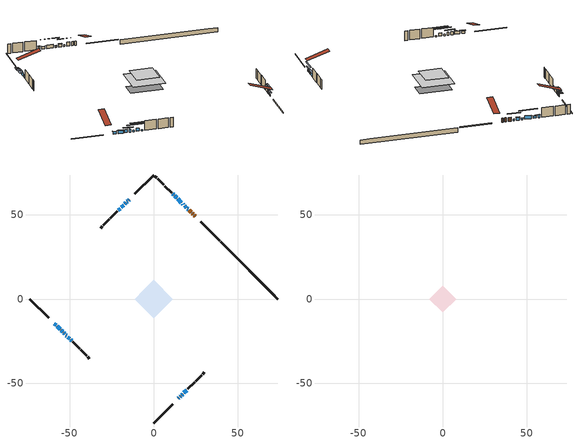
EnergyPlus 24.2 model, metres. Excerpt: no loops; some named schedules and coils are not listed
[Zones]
conditioned space
 floor adiabatic (AdiabaticFloorConstruction): -11.29,0 0,11.29 11.29,0 0,-11.29 z3.13
 floor foundation (Slab1 construction): -8.49,2.88 -2.88,8.49 8.49,-2.88 2.88,-8.49 z-1.6
 wall outside (RimJoist1 construction): 0,-73.68 11.2,-62.48 / -73.68,0 -62.48,-11.2 / 0,73.68 -11.2,62.48 / 39.08,34.6 27.88,45.81 z0.69:0.99
 wall outside (AdiabaticWallConstruction 1): 24.51,49.17 24.01,49.68 / 23.35,50.33 22.84,50.84 / 22.19,51.49 21.07,52.61 z0.69:2.72
 wall outside (AdiabaticWallConstruction): 14.56,-59.12 14.94,-58.74 / 20.42,53.27 20.04,53.65 z0.69:1.61; -59.12,-14.57 -58.04,-15.64 / -14.56,59.12 -14.89,58.79 / -15.55,58.14 -15.92,57.76 / 15.6,-58.08 15.98,-57.7 / 13.53,60.15 12.45,61.23 / -19.94,53.74 -21.02,52.66 z0.69:1.91; -57.38,-16.3 -55.66,-18.03 / 19.38,54.3 18.3,55.38 / -55,-18.68 -54.14,-19.54 / -51.09,-22.59 -50.01,-23.67 / 17.83,-55.85 19.55,-54.13 z0.69:2.21; 17.65,56.04 17.11,56.58 / -52.29,-21.4 -51.75,-21.94 z0.69:1.45; 16.45,57.23 14.19,59.5 z0.69:2.52; -16.58,57.1 -17.23,56.46 / -17.88,55.8 -19.29,54.4 z0.69:2.37; 16.63,-57.05 17.17,-56.51 / -53.48,-20.2 -52.94,-20.74 / 11.8,61.89 11.26,62.43 z0.69:2.22; -49.36,-24.33 -48.82,-24.87 z0.69:1.15
 wall outside (Wall1 construction): 20.21,-53.47 24.25,-49.43 / -48.16,-25.52 -44.12,-29.56 / -21.68,52.01 -25.72,47.96 / 10.6,63.08 6.56,67.13 z0.69:5.57
 wall outside (Wall2 construction): 24.91,-48.77 28.43,-45.25 / -43.46,-30.22 -39.94,-33.75 / -26.37,47.31 -29.9,43.78 / 5.9,67.78 2.38,71.31 z0.69:5.57
 wall outside (Wall3 construction): 29.09,-44.59 30.15,-43.53 / -39.28,-34.4 -38.22,-35.46 / -30.56,43.13 -31.62,42.06 / 1.72,71.96 0.66,73.03 z0.69:5.57
 wall foundation (FoundationWall1 construction): 39.74,33.95,-1.6 39.74,33.95,0.69 70.29,3.39,0.69 70.29,3.39,0.62 73.68,0,0.62 73.68,0,-1.6
 window (WindowConstruction 16): 14.57,-59.12 14.94,-58.74 z0.69:1.6
 window (WindowConstruction 5): -59.12,-14.57 -58.04,-15.64 z0.69:1.91
 window (WindowConstruction 6): -57.38,-16.3 -55.66,-18.02 z0.69:2.21
 window (WindowConstruction 17): 20.41,53.27 20.04,53.65 z0.69:1.6
 window (WindowConstruction 18): -14.57,59.12 -14.89,58.79 z0.69:1.91
 window (WindowConstruction 19): -15.55,58.14 -15.92,57.76 z0.69:1.91
 window (WindowConstruction 20): 15.6,-58.08 15.98,-57.71 z0.69:1.91
 window (WindowConstruction 7): 19.38,54.3 18.3,55.38 z0.69:2.21
 window (WindowConstruction): 17.65,56.04 17.11,56.58 z0.69:1.45
 window (WindowConstruction 8): 16.45,57.23 14.19,59.5 z0.69:2.52
 window (WindowConstruction 9): -16.58,57.1 -17.23,56.46 z0.69:2.37
 window (WindowConstruction 10): -17.88,55.8 -19.28,54.4 z0.69:2.37
 window (WindowConstruction 11): 16.63,-57.05 17.17,-56.51 z0.69:2.21
 window (WindowConstruction 12): -55,-18.68 -54.14,-19.54 z0.69:2.21
 window (WindowConstruction 13): -53.48,-20.2 -52.94,-20.74 z0.69:2.21
 window (WindowConstruction 14): -52.29,-21.4 -51.75,-21.94 z0.69:1.45
 window (WindowConstruction 1): 13.53,60.15 12.45,61.23 z0.69:1.91
 window (WindowConstruction 15): -51.09,-22.59 -50.01,-23.67 z0.69:2.21
 window (WindowConstruction 21): -49.36,-24.33 -48.82,-24.87 z0.69:1.15
 window (WindowConstruction 2): 11.79,61.89 11.26,62.43 z0.69:2.21
 window (WindowConstruction 3): -19.94,53.74 -21.02,52.66 z0.69:1.91
 window (WindowConstruction 4): 17.83,-55.85 19.55,-54.13 z0.69:2.21
 door (Door): 24.51,49.17 24.01,49.67 z0.69:2.72
 door (Door 1): 23.35,50.33 22.85,50.84 z0.69:2.72
 door (Door 2): 22.19,51.49 21.07,52.61 z0.69:2.72
 ceiling adiabatic (AdiabaticFloorConstruction): 0,-11.29 11.29,0 0,11.29 -11.29,0 z3.13
attic - vented
 floor to conditioned space (Floor1 construction Reversed): -7.98,0 0,7.98 7.98,0 0,-7.98 z5.57
 roof outside (Roof1 construction): 13.91,-59.77,5.57 6.13,-52,9.23 4.08,-54.05,9.23 11.86,-61.82,5.57; -59.77,-13.91,5.57 -52,-6.13,9.23 -54.05,-4.08,9.23 -61.82,-11.86,5.57; -13.91,59.77,5.57 -6.13,52,9.23 -4.08,54.05,9.23 -11.86,61.82,5.57; 25.17,48.51,5.57 17.4,40.74,9.23 19.44,38.69,9.23 27.22,46.46,5.57
shading: 15.81,-57.88 13.7,-59.98 14.03,-60.3 16.13,-58.2 z2.82; -57.83,-15.85 -59.33,-14.35 -59.43,-14.46 -57.93,-15.96 z2.21; -55.55,-18.13 -57.49,-16.19 -57.81,-16.52 -55.88,-18.46 z2.36; 17.88,55.8 22.57,51.11 22.9,51.44 18.2,56.13 z4.66; -15.1,58.58 -14.35,59.33 -15.65,60.62 -16.39,59.88 z2.21; -16.13,57.55 -15.33,58.35 -16.63,59.64 -17.43,58.84 z2.21; 18.13,-55.55 13.44,-60.24 13.77,-60.57 18.46,-55.87 z4.96; 18.2,55.49 19.49,54.2 19.81,54.52 18.52,55.81 z2.36; 17,56.68 17.75,55.93 18.08,56.26 17.33,57.01 z1.6; 12.03,61.65 18.61,55.08 18.93,55.4 12.35,61.98 z5.57; -17.44,56.24 -16.37,57.31 -17.66,58.61 -18.73,57.54 z2.67; -19.5,54.19 -17.67,56.01 -18.97,57.3 -20.79,55.48 z2.67; 17.82,-55.87 15.99,-57.69 16.32,-58.02 18.14,-56.19 z3.13; -53.38,-20.3 -55.76,-17.93 -56.08,-18.25 -53.71,-20.63 z3.28; -52.19,-21.5 -54.24,-19.44 -54.56,-19.77 -52.51,-21.82 z3.28; -49.59,-24.09 -54.44,-19.24 -54.77,-19.56 -49.92,-24.42 z4.5; 12.24,61.44 13.74,59.94 13.85,60.05 12.35,61.55 z2.21; -47.86,-25.83 -53.25,-20.43 -53.57,-20.76 -48.18,-26.15 z5.27; -46.45,-27.23 -51.72,-21.96 -52.05,-22.28 -46.77,-27.56 z4.5; 11.15,62.53 11.9,61.78 12.23,62.11 11.48,62.86 z2.36; -21.23,52.45 -19.73,53.95 -19.84,54.06 -21.34,52.56 z2.21; 20.2,-53.48 17.19,-56.5 17.51,-56.82 20.52,-53.81 z3.13
[Building]
Building 1: Terrain=Suburbs
[Site:Location]
Mont Joli AP_QC: Latitude {deg}=48.61; Longitude {deg}=-68.21; Time Zone {hr}=-5; Elevation {m}=52; Keep Site Location Information=Yes
[Site:GroundTemperature:Shallow]
-0.843868, -3.04892, -3.2255, -2.1791, 2.02165, 6.20283, 9.82768, 12.1239, 12.319, 10.4514, 6.91898, 2.86606
[Site:WaterMainsTemperature]
Calculation Method=Schedule; Temperature Schedule=mains temperature schedule
[Material] Roughness=Rough; Thermal Absorptance=0.9
Name | Thickness {m} | Conductivity {W/m-K} | Density {kg/m3} | Specific Heat {J/kg-K} | Solar Absorptance | Visible Absorptance
asphalt or fiberglass shingles | 0.00635 | 0.162714 | 1121.4 | 1465.45 | 0.4 | 0.4
ceiling loosefill ins | 0.169333 | 0.0480833 | 16.02 | 1046.75 | 0.7 | 0.7
ceiling stud and cavity | 0.1397 | 0.0918254 | 65.682 | 1177.47 | 0.7 | 0.7
concrete 4.0 in. | 0.1016 | 1.803125 | 2242.8 | 837.4 | 0.7 | 0.7
concrete 8.0 in. | 0.2032 | 1.803125 | 2242.8 | 837.4 | 0.7 | 0.7
door material | 0.04445 | 0.20624 | 512.64 | 1214.23 | 0.7 | 0.7
door material 1 | 0.04445 | 0.0451087 | 512.64 | 1214.23 | 0.7 | 0.7
exterior vertical ins | 0.00743448 | 0.029427 | 32.04 | 1214.23 | 0.7 | 0.7
floor covering | 0.0127 | 0.0433444 | 54.468 | 1339.84 | 0.6 | 0.6
floor rigid ins; wall rigid ins | 0.512978 | 0.029427 | 32.04 | 1214.23 | 0.7 | 0.7
floor stud and cavity | 0.1397 | 1.75129 | 37.0049 | 1207.88 | 0.7 | 0.7
furniture material conditioned space 1 | 0.1524 | 0.115458 | 640.8 | 1214.23 | 0.6 | 0.6
gypsum board | 0.0127 | 0.160291 | 801 | 837.4 | 0.6 | 0.6
gypsum board 1 | 0.0127 | 0.160291 | 801 | 837.4 | 0.7 | 0.7
osb sheathing 0.5 in. | 0.0127 | 0.115458 | 512.64 | 1214.23 | 0.7 | 0.7
osb sheathing 0.75 in. | 0.01905 | 0.115458 | 512.64 | 1214.23 | 0.7 | 0.7
osb sheathing 2.0 in. | 0.0508 | 0.115458 | 512.64 | 1214.23 | 0.7 | 0.7
rim joist stud and cavity | 0.0508 | 0.0278588 | 125.044 | 1163.47 | 0.6 | 0.6
wall stud and cavity | 0.1397 | 0.0983129 | 139.0536 | 1170.24 | 0.7 | 0.7
wall stud and cavity 1 | 0.1397 | 0.0984349 | 139.0536 | 1170.24 | 0.7 | 0.7
wall stud and cavity 2 | 0.1397 | 0.0781381 | 139.0536 | 1170.24 | 0.7 | 0.7
wall stud and cavity 3 | 0.0889 | 0.380278 | 52.3479 | 1209.89 | 0.7 | 0.7
wall stud and cavity 4 | 0.0889 | 0.391764 | 83.0341 | 1211.67 | 0.7 | 0.7
wood siding | 0.0254 | 0.102417 | 544.68 | 1172.36 | 0.4 | 0.4
wood siding 1; wood siding 2; wood siding 3 | 0.0254 | 0.102417 | 544.68 | 1172.36 | 0.7 | 0.7
[WindowMaterial:SimpleGlazingSystem]
Name | U-Factor {W/m2-K} | Solar Heat Gain Coefficient
WindowMaterial | 3.05136 | 0.46
WindowMaterial 1 | 3.00537 | 0.52
WindowMaterial 10 | 2.98152 | 0.61
WindowMaterial 11 | 3.06101 | 0.4
WindowMaterial 2 | 2.989467 | 0.54
WindowMaterial 3 | 2.96562 | 0.59
WindowMaterial 4 | 2.958238 | 0.59
WindowMaterial 5 | 2.972433 | 0.57
WindowMaterial 6 | 2.93325 | 0.63
WindowMaterial 7 | 2.95653 | 0.6
WindowMaterial 8 | 3.04398 | 0.44
WindowMaterial 9 | 3.12687 | 0.47
[Construction]
AdiabaticFloorConstruction: floor stud and cavity, floor rigid ins, osb sheathing 0.75 in., floor covering
AdiabaticWallConstruction: wood siding 2, wall rigid ins, wall stud and cavity 3, gypsum board
AdiabaticWallConstruction 1: wood siding 3, wall rigid ins, wall stud and cavity 3, gypsum board
Door; Door 1: door material
Door 2: door material 1
Floor1 construction Reversed: gypsum board, ceiling stud and cavity, ceiling loosefill ins
FoundationWall1 construction: concrete 8.0 in., gypsum board 1
furniture construction conditioned space 1: furniture material conditioned space 1
PartitionWallConstruction: gypsum board, wall stud and cavity 4, gypsum board
RimJoist1 construction: wood siding 1, osb sheathing 2.0 in., rim joist stud and cavity
Roof1 construction: asphalt or fiberglass shingles
Slab1 construction: concrete 4.0 in.
Wall1 construction: wood siding, osb sheathing 0.5 in., wall stud and cavity, gypsum board
Wall2 construction: wood siding, osb sheathing 0.5 in., wall stud and cavity 1, gypsum board
Wall3 construction: wood siding, osb sheathing 0.5 in., wall stud and cavity 2, gypsum board
WindowConstruction; WindowConstruction 14: WindowMaterial
WindowConstruction 1; WindowConstruction 3; WindowConstruction 5: WindowMaterial 1
WindowConstruction 10: WindowMaterial 6
WindowConstruction 11; WindowConstruction 13; WindowConstruction 2; WindowConstruction 7: WindowMaterial 2
WindowConstruction 12; WindowConstruction 4; WindowConstruction 6: WindowMaterial 3
WindowConstruction 15: WindowMaterial 7
WindowConstruction 16; WindowConstruction 17: WindowMaterial 8
WindowConstruction 18: WindowMaterial 9
WindowConstruction 19; WindowConstruction 20: WindowMaterial 10
WindowConstruction 21: WindowMaterial 11
WindowConstruction 8: WindowMaterial 4
WindowConstruction 9: WindowMaterial 5
[Zone] Multiplier=1; Part of Total Floor Area=Yes
Name | Volume {m3}
attic - vented | 75.842
conditioned space | 1013.6
[Space]
Name | Zone | Volume {m3}
attic - vented 1 | attic - vented | 75.842
conditioned space 1 | conditioned space | 1013.6
[ZoneInfiltration:EffectiveLeakageArea]
infil attic - vented 1: Zone or Space=attic - vented 1; Schedule=Always On Discrete; Effective Air Leakage Area {cm2}=4433.39; Stack Coefficient=0.000254888; Wind Coefficient=1.07869e-05
[ZoneMixing]
whole house fan mix: Zone or Space=attic - vented; Schedule=Always On Continuous; Design Flow Rate Calculation Method=Flow/Zone; Design Flow Rate {m3/s}=0; Source Zone or Space=conditioned space
[SurfaceProperty:ExposedFoundationPerimeter]
Slab1: Exposed Perimeter Calculation Method=TotalExposedPerimeter; Total Exposed Perimeter {m}=48.007
[InternalMass] Zone or ZoneList=conditioned space; Space or SpaceList=conditioned space 1
Name | Construction | Surface Area {m2}
furniture mass conditioned space 1 | furniture construction conditioned space 1 | 152.96
partition wall mass | PartitionWallConstruction | 382.4
[Lights]
interior lighting: Zone or ZoneList or Space or SpaceList=conditioned space 1; Schedule=interior lighting schedule; Design Level Calculation Method=LightingLevel; Lighting Level {W}=343.2; Return Air Fraction=0; Fraction Radiant=0.6; Fraction Visible=0.2; Fraction Replaceable=1
[People]
occupants: Zone or ZoneList or Space or SpaceList=conditioned space 1; Number of People Schedule=occupants schedule; Number of People Calculation Method=People; Number of People=3; Fraction Radiant=0.314171; Sensible Heat Fraction=0.56303; Activity Level Schedule=occupants activity schedule; Carbon Dioxide Generation Rate {m3/s-W}=0; Enable ASHRAE 55 Comfort Warnings=No; Mean Radiant Temperature Calculation Type=EnclosureAveraged
[ElectricEquipment] Zone or ZoneList or Space or SpaceList=conditioned space 1; Design Level Calculation Method=EquipmentLevel
Name | Schedule | Design Level {W} | Fraction Latent | Fraction Radiant | Fraction Lost
clothes dryer | clothes dryer schedule | 140.772 | 0.015 | 0.081 | 0.85
clothes washer | clothes washer schedule | 32.1985 | 0.03 | 0.162 | 0.7
cooking range | cooking range schedule | 215.147 | 0.08 | 0.432 | 0.2
dishwasher | dishwasher schedule | 66.8632 | 0.3 | 0.18 | 0.4
fridge | fridge schedule | 72.9452 | 0 | 0.6 | 0
mech vent bath fan 0 | mech vent bath fan 0 schedule | 50.2 | 0 | 0 | 1
mech vent house fan | mech vent house fan schedule | 0 | 0 | 0 | 1
mech vent house fan cfis | mech vent house fan cfis schedule | 0 | 0 | 0 | 0
mech vent range fan 0 | mech vent range fan 0 schedule | 57 | 0 | 0 | 1
misc plug loads | misc plug loads schedule | 494.7 | 0.045 | 0.513 | 0.1
whole house fan | Always On Discrete | 0 | 0 | 0 | 1
[OtherEquipment] Zone or ZoneList or Space or SpaceList=conditioned space 1; Design Level Calculation Method=EquipmentLevel
Name | Fuel Type | Schedule | Design Level {W} | Fraction Latent | Fraction Radiant | Fraction Lost
clothes dryer 1 | Electricity | clothes dryer schedule | 0 | 0.015 | 0.081 | 0.85
cooking range 1 | Electricity | cooking range schedule | 0 | 0.08 | 0.432 | 0.2
general water use latent | None | general water use schedule | 62.594 | 1 | 0 | 0
general water use sensible | None | general water use schedule | -61.6891 | 0 | 0.6 | 0
mech vent house fan latent load | None | Always On Discrete | 0 | 1 | 0 | 0
mech vent house fan sensible load | None | Always On Discrete | 0 | 0 | 0 | 0
water heater energy adjustment1 | Electricity | Always On Discrete | 0.01 | 0 | 0 | 1
[ZoneInfiltration:DesignFlowRate] Zone or ZoneList or Space or SpaceList=conditioned space 1; Schedule=Always On Discrete; Design Flow Rate Calculation Method=Flow/Zone; Design Flow Rate {m3/s}=0
infil flow; natural vent flow; whole house fan flow
[ZoneControl:Thermostat]
conditioned space Thermostat: Zone or ZoneList=conditioned space; Control Type Schedule=conditioned space Thermostat Schedule; Control 1=conditioned space temperature setpoint; Temperature Difference Between Cutout And Setpoint {deltaC}=0
[ThermostatSetpoint:DualSetpoint]
conditioned space temperature setpoint: Heating Setpoint Temperature Schedule=heating setpoint; Cooling Setpoint Temperature Schedule=cooling setpoint
[AirLoopHVAC:UnitarySystem]
unit heater unitary system: Control Type=Load; Controlling Zone or Thermostat Location=conditioned space; Dehumidification Control Type=None; Availability Schedule=Always On Discrete; Supply Fan=unit heater supply fan; Fan Placement=BlowThrough; Supply Air Fan Operating Mode Schedule=unit heater auto fan schedule; Heating Coil=unit heater htg coil; DX Heating Coil Sizing Ratio=1; Use DOAS DX Cooling Coil=No; Minimum Supply Air Temperature {C}=2; Latent Load Control=SensibleOnlyLoadControl; Cooling Supply Air Flow Rate Method=None; Heating Supply Air Flow Rate Method=SupplyAirFlowRate; Heating Supply Air Flow Rate {m3/s}=1.18789; No Load Supply Air Flow Rate Method=SupplyAirFlowRate; No Load Supply Air Flow Rate {m3/s}=0; No Load Supply Air Flow Rate Control Set To Low Speed=Yes; Maximum Supply Air Temperature {C}=48.8889; Maximum Outdoor Dry-Bulb Temperature for Supplemental Heater Operation {C}=21; Ancillary On-Cycle Electric Power {W}=0; Ancillary Off-Cycle Electric Power {W}=0
[Zone equipment]
conditioned space: unit heater unitary system
[Foundation:Kiva]
Foundation Kiva 1: Initial Indoor Air Temperature {C}=18; Wall Height Above Grade {m}=0.690006; Wall Depth Below Slab {m}=0.2032; Custom Block Material Name 1=exterior vertical ins; Custom Block Depth 1 {m}=2.28999; Custom Block X Position 1 {m}=0.2159; Custom Block Z Position 1 {m}=0
[Foundation:Kiva:Settings]
Soil Conductivity {W/m-K}=0.849921; Soil Density {kg/m3}=1842.3; Soil Specific Heat {J/kg-K}=418.7; Ground Solar Absorptivity=0.9; Ground Thermal Absorptivity=0.9; Ground Surface Roughness {m}=0.03; Far-Field Width {m}=40; Deep-Ground Boundary Condition=ZeroFlux; Deep-Ground Depth {m}=40; Minimum Cell Dimension {m}=0.2; Maximum Cell Growth Coefficient=3; Simulation Timestep=Timestep
[Exterior:Lights]
exterior lighting: Schedule=exterior lighting schedule; Design Level {W}=75.6
[EnergyManagementSystem:Sensor] Output:Variable or Output:Meter Index Key=conditioned space
Name | Output:Variable or Output:Meter
conditioned_space_clg_unmet_s | Zone Cooling Setpoint Not Met Time
conditioned_space_htg_unmet_s | Zone Heating Setpoint Not Met Time
fridge_tin_s; tin_s; tin_s_1 | Zone Mean Air Temperature
tout_s | Zone Outdoor Air Drybulb Temperature
win_s | Zone Air Humidity Ratio
[Schedule:Constant]
Name | Hourly Value
Always On Continuous; mech vent house fan schedule; mech vent house fan cfis schedule; Always On Discrete | 1
occupants activity schedule | 117.228
fridge schedule; unit heater auto fan schedule | 0
[Schedule:Week:Daily]
interior lighting schedule Week Rule - Jan1-Jan27: interior lighting schedule day, interior lighting schedule day, interior lighting schedule day, interior lighting schedule day, interior lighting schedule day, interior lighting schedule day, interior lighting schedule day, interior lighting schedule default day, interior lighting schedule default day, interior lighting schedule default day, interior lighting schedule default day, interior lighting schedule default day
interior lighting schedule Week Rule - Jan28-Feb3: interior lighting schedule day, interior lighting schedule day, interior lighting schedule day, interior lighting schedule day, interior lighting schedule day 1, interior lighting schedule day 1, interior lighting schedule day 1, interior lighting schedule default day, interior lighting schedule default day, interior lighting schedule default day, interior lighting schedule default day, interior lighting schedule default day
interior lighting schedule Week Rule - Feb4-Feb24: interior lighting schedule day 1, interior lighting schedule day 1, interior lighting schedule day 1, interior lighting schedule day 1, interior lighting schedule day 1, interior lighting schedule day 1, interior lighting schedule day 1, interior lighting schedule default day, interior lighting schedule default day, interior lighting schedule default day, interior lighting schedule default day, interior lighting schedule default day
interior lighting schedule Week Rule - Feb25-Mar3: interior lighting schedule day 1, interior lighting schedule day 1, interior lighting schedule day 1, interior lighting schedule day 1, interior lighting schedule day 2, interior lighting schedule day 2, interior lighting schedule day 2, interior lighting schedule default day, interior lighting schedule default day, interior lighting schedule default day, interior lighting schedule default day, interior lighting schedule default day
interior lighting schedule Week Rule - Mar4-Mar31: interior lighting schedule day 2, interior lighting schedule day 2, interior lighting schedule day 2, interior lighting schedule day 2, interior lighting schedule day 2, interior lighting schedule day 2, interior lighting schedule day 2, interior lighting schedule default day, interior lighting schedule default day, interior lighting schedule default day, interior lighting schedule default day, interior lighting schedule default day
interior lighting schedule Week Rule - Apr1-Apr28: interior lighting schedule day 3, interior lighting schedule day 3, interior lighting schedule day 3, interior lighting schedule day 3, interior lighting schedule day 3, interior lighting schedule day 3, interior lighting schedule day 3, interior lighting schedule default day, interior lighting schedule default day, interior lighting schedule default day, interior lighting schedule default day, interior lighting schedule default day
interior lighting schedule Week Rule - Apr29-May5: interior lighting schedule day 3, interior lighting schedule day 3, interior lighting schedule day 4, interior lighting schedule day 4, interior lighting schedule day 4, interior lighting schedule day 4, interior lighting schedule day 4, interior lighting schedule default day, interior lighting schedule default day, interior lighting schedule default day, interior lighting schedule default day, interior lighting schedule default day
interior lighting schedule Week Rule - May6-May26: interior lighting schedule day 4, interior lighting schedule day 4, interior lighting schedule day 4, interior lighting schedule day 4, interior lighting schedule day 4, interior lighting schedule day 4, interior lighting schedule day 4, interior lighting schedule default day, interior lighting schedule default day, interior lighting schedule default day, interior lighting schedule default day, interior lighting schedule default day
interior lighting schedule Week Rule - May27-Jun2: interior lighting schedule day 4, interior lighting schedule day 4, interior lighting schedule day 4, interior lighting schedule day 4, interior lighting schedule day 4, interior lighting schedule day 5, interior lighting schedule day 5, interior lighting schedule default day, interior lighting schedule default day, interior lighting schedule default day, interior lighting schedule default day, interior lighting schedule default day
interior lighting schedule Week Rule - Jun3-Jun30: interior lighting schedule day 5, interior lighting schedule day 5, interior lighting schedule day 5, interior lighting schedule day 5, interior lighting schedule day 5, interior lighting schedule day 5, interior lighting schedule day 5, interior lighting schedule default day, interior lighting schedule default day, interior lighting schedule default day, interior lighting schedule default day, interior lighting schedule default day
interior lighting schedule Week Rule - Jul1-Jul28: interior lighting schedule day 6, interior lighting schedule day 6, interior lighting schedule day 6, interior lighting schedule day 6, interior lighting schedule day 6, interior lighting schedule day 6, interior lighting schedule day 6, interior lighting schedule default day, interior lighting schedule default day, interior lighting schedule default day, interior lighting schedule default day, interior lighting schedule default day
interior lighting schedule Week Rule - Jul29-Aug4: interior lighting schedule day 6, interior lighting schedule day 6, interior lighting schedule day 6, interior lighting schedule day 7, interior lighting schedule day 7, interior lighting schedule day 7, interior lighting schedule day 7, interior lighting schedule default day, interior lighting schedule default day, interior lighting schedule default day, interior lighting schedule default day, interior lighting schedule default day
interior lighting schedule Week Rule - Aug5-Aug25: interior lighting schedule day 7, interior lighting schedule day 7, interior lighting schedule day 7, interior lighting schedule day 7, interior lighting schedule day 7, interior lighting schedule day 7, interior lighting schedule day 7, interior lighting schedule default day, interior lighting schedule default day, interior lighting schedule default day, interior lighting schedule default day, interior lighting schedule default day
interior lighting schedule Week Rule - Aug26-Sep1: interior lighting schedule day 7, interior lighting schedule day 7, interior lighting schedule day 7, interior lighting schedule day 7, interior lighting schedule day 7, interior lighting schedule day 7, interior lighting schedule day 8, interior lighting schedule default day, interior lighting schedule default day, interior lighting schedule default day, interior lighting schedule default day, interior lighting schedule default day
interior lighting schedule Week Rule - Sep2-Sep29: interior lighting schedule day 8, interior lighting schedule day 8, interior lighting schedule day 8, interior lighting schedule day 8, interior lighting schedule day 8, interior lighting schedule day 8, interior lighting schedule day 8, interior lighting schedule default day, interior lighting schedule default day, interior lighting schedule default day, interior lighting schedule default day, interior lighting schedule default day
interior lighting schedule Week Rule - Sep30-Oct6: interior lighting schedule day 8, interior lighting schedule day 9, interior lighting schedule day 9, interior lighting schedule day 9, interior lighting schedule day 9, interior lighting schedule day 9, interior lighting schedule day 9, interior lighting schedule default day, interior lighting schedule default day, interior lighting schedule default day, interior lighting schedule default day, interior lighting schedule default day
interior lighting schedule Week Rule - Oct7-Oct27: interior lighting schedule day 9, interior lighting schedule day 9, interior lighting schedule day 9, interior lighting schedule day 9, interior lighting schedule day 9, interior lighting schedule day 9, interior lighting schedule day 9, interior lighting schedule default day, interior lighting schedule default day, interior lighting schedule default day, interior lighting schedule default day, interior lighting schedule default day
interior lighting schedule Week Rule - Oct28-Nov3: interior lighting schedule day 9, interior lighting schedule day 9, interior lighting schedule day 9, interior lighting schedule day 9, interior lighting schedule day 10, interior lighting schedule day 10, interior lighting schedule day 10, interior lighting schedule default day, interior lighting schedule default day, interior lighting schedule default day, interior lighting schedule default day, interior lighting schedule default day
interior lighting schedule Week Rule - Nov4-Nov24: interior lighting schedule day 10, interior lighting schedule day 10, interior lighting schedule day 10, interior lighting schedule day 10, interior lighting schedule day 10, interior lighting schedule day 10, interior lighting schedule day 10, interior lighting schedule default day, interior lighting schedule default day, interior lighting schedule default day, interior lighting schedule default day, interior lighting schedule default day
interior lighting schedule Week Rule - Nov25-Dec1: interior lighting schedule day 10, interior lighting schedule day 10, interior lighting schedule day 10, interior lighting schedule day 10, interior lighting schedule day 10, interior lighting schedule day 10, interior lighting schedule day 11, interior lighting schedule default day, interior lighting schedule default day, interior lighting schedule default day, interior lighting schedule default day, interior lighting schedule default day
interior lighting schedule Week Rule - Dec2-Dec31: interior lighting schedule day 11, interior lighting schedule day 11, interior lighting schedule day 11, interior lighting schedule day 11, interior lighting schedule day 11, interior lighting schedule day 11, interior lighting schedule day 11, interior lighting schedule default day, interior lighting schedule default day, interior lighting schedule default day, interior lighting schedule default day, interior lighting schedule default day
occupants schedule Week Rule - Jan1-Dec31: occupants schedule day, occupants schedule day, occupants schedule day, occupants schedule day, occupants schedule day, occupants schedule day, occupants schedule day, occupants schedule default day, occupants schedule default day, occupants schedule default day, occupants schedule default day, occupants schedule default day
clothes dryer schedule Week Rule - Jan1-Dec31: clothes dryer schedule day, clothes dryer schedule day, clothes dryer schedule day, clothes dryer schedule day, clothes dryer schedule day, clothes dryer schedule day, clothes dryer schedule day, clothes dryer schedule default day, clothes dryer schedule default day, clothes dryer schedule default day, clothes dryer schedule default day, clothes dryer schedule default day
clothes washer schedule Week Rule - Jan1-Dec31: clothes washer schedule day, clothes washer schedule day, clothes washer schedule day, clothes washer schedule day, clothes washer schedule day, clothes washer schedule day, clothes washer schedule day, clothes washer schedule default day, clothes washer schedule default day, clothes washer schedule default day, clothes washer schedule default day, clothes washer schedule default day
cooking range schedule Week Rule - Jan1-Dec31: cooking range schedule day, cooking range schedule day, cooking range schedule day, cooking range schedule day, cooking range schedule day, cooking range schedule day, cooking range schedule day, cooking range schedule default day, cooking range schedule default day, cooking range schedule default day, cooking range schedule default day, cooking range schedule default day
dishwasher schedule Week Rule - Jan1-Dec31: dishwasher schedule day, dishwasher schedule day, dishwasher schedule day, dishwasher schedule day, dishwasher schedule day, dishwasher schedule day, dishwasher schedule day, dishwasher schedule default day, dishwasher schedule default day, dishwasher schedule default day, dishwasher schedule default day, dishwasher schedule default day
mech vent bath fan 0 schedule Week Rule - Jan1-Dec31: mech vent bath fan 0 schedule day, mech vent bath fan 0 schedule day, mech vent bath fan 0 schedule day, mech vent bath fan 0 schedule day, mech vent bath fan 0 schedule day, mech vent bath fan 0 schedule day, mech vent bath fan 0 schedule day, mech vent bath fan 0 schedule default day, mech vent bath fan 0 schedule default day, mech vent bath fan 0 schedule default day, mech vent bath fan 0 schedule default day, mech vent bath fan 0 schedule default day
mech vent range fan 0 schedule Week Rule - Jan1-Dec31: mech vent range fan 0 schedule day, mech vent range fan 0 schedule day, mech vent range fan 0 schedule day, mech vent range fan 0 schedule day, mech vent range fan 0 schedule day, mech vent range fan 0 schedule day, mech vent range fan 0 schedule day, mech vent range fan 0 schedule default day, mech vent range fan 0 schedule default day, mech vent range fan 0 schedule default day, mech vent range fan 0 schedule default day, mech vent range fan 0 schedule default day
misc plug loads schedule Week Rule - Jan1-Dec31: misc plug loads schedule day, misc plug loads schedule day, misc plug loads schedule day, misc plug loads schedule day, misc plug loads schedule day, misc plug loads schedule day, misc plug loads schedule day, misc plug loads schedule default day, misc plug loads schedule default day, misc plug loads schedule default day, misc plug loads schedule default day, misc plug loads schedule default day
general water use schedule Week Rule - Jan1-Dec31: general water use schedule day, general water use schedule day, general water use schedule day, general water use schedule day, general water use schedule day, general water use schedule day, general water use schedule day, general water use schedule default day, general water use schedule default day, general water use schedule default day, general water use schedule default day, general water use schedule default day
exterior lighting schedule Week Rule - Jan1-Jan27: exterior lighting schedule day, exterior lighting schedule day, exterior lighting schedule day, exterior lighting schedule day, exterior lighting schedule day, exterior lighting schedule day, exterior lighting schedule day, exterior lighting schedule default day, exterior lighting schedule default day, exterior lighting schedule default day, exterior lighting schedule default day, exterior lighting schedule default day
exterior lighting schedule Week Rule - Jan28-Feb3: exterior lighting schedule day, exterior lighting schedule day, exterior lighting schedule day, exterior lighting schedule day, exterior lighting schedule day 1, exterior lighting schedule day 1, exterior lighting schedule day 1, exterior lighting schedule default day, exterior lighting schedule default day, exterior lighting schedule default day, exterior lighting schedule default day, exterior lighting schedule default day
exterior lighting schedule Week Rule - Feb4-Feb24: exterior lighting schedule day 1, exterior lighting schedule day 1, exterior lighting schedule day 1, exterior lighting schedule day 1, exterior lighting schedule day 1, exterior lighting schedule day 1, exterior lighting schedule day 1, exterior lighting schedule default day, exterior lighting schedule default day, exterior lighting schedule default day, exterior lighting schedule default day, exterior lighting schedule default day
exterior lighting schedule Week Rule - Feb25-Mar3: exterior lighting schedule day 1, exterior lighting schedule day 1, exterior lighting schedule day 1, exterior lighting schedule day 1, exterior lighting schedule day 2, exterior lighting schedule day 2, exterior lighting schedule day 2, exterior lighting schedule default day, exterior lighting schedule default day, exterior lighting schedule default day, exterior lighting schedule default day, exterior lighting schedule default day
exterior lighting schedule Week Rule - Mar4-Mar31: exterior lighting schedule day 2, exterior lighting schedule day 2, exterior lighting schedule day 2, exterior lighting schedule day 2, exterior lighting schedule day 2, exterior lighting schedule day 2, exterior lighting schedule day 2, exterior lighting schedule default day, exterior lighting schedule default day, exterior lighting schedule default day, exterior lighting schedule default day, exterior lighting schedule default day
exterior lighting schedule Week Rule - Apr1-Apr28: exterior lighting schedule day 3, exterior lighting schedule day 3, exterior lighting schedule day 3, exterior lighting schedule day 3, exterior lighting schedule day 3, exterior lighting schedule day 3, exterior lighting schedule day 3, exterior lighting schedule default day, exterior lighting schedule default day, exterior lighting schedule default day, exterior lighting schedule default day, exterior lighting schedule default day
exterior lighting schedule Week Rule - Apr29-May5: exterior lighting schedule day 3, exterior lighting schedule day 3, exterior lighting schedule day 4, exterior lighting schedule day 4, exterior lighting schedule day 4, exterior lighting schedule day 4, exterior lighting schedule day 4, exterior lighting schedule default day, exterior lighting schedule default day, exterior lighting schedule default day, exterior lighting schedule default day, exterior lighting schedule default day
[Schedule:Year]
interior lighting schedule: interior lighting schedule Week Rule - Jan1-Jan27, 1, 1, 1, 27, interior lighting schedule Week Rule - Jan28-Feb3, 1, 28, 2, 3, interior lighting schedule Week Rule - Feb4-Feb24, 2, 4, 2, 24, interior lighting schedule Week Rule - Feb25-Mar3, 2, 25, 3, 3, interior lighting schedule Week Rule - Mar4-Mar31, 3, 4, 3, 31, interior lighting schedule Week Rule - Apr1-Apr28, 4, 1, 4, 28, interior lighting schedule Week Rule - Apr29-May5, 4, 29, 5, 5, interior lighting schedule Week Rule - May6-May26, 5, 6, 5, 26, interior lighting schedule Week Rule - May27-Jun2, 5, 27, 6, 2, interior lighting schedule Week Rule - Jun3-Jun30, 6, 3, 6, 30, interior lighting schedule Week Rule - Jul1-Jul28, 7, 1, 7, 28, interior lighting schedule Week Rule - Jul29-Aug4, 7, 29, 8, 4, interior lighting schedule Week Rule - Aug5-Aug25, 8, 5, 8, 25, interior lighting schedule Week Rule - Aug26-Sep1, 8, 26, 9, 1, interior lighting schedule Week Rule - Sep2-Sep29, 9, 2, 9, 29, interior lighting schedule Week Rule - Sep30-Oct6, 9, 30, 10, 6, interior lighting schedule Week Rule - Oct7-Oct27, 10, 7, 10, 27, interior lighting schedule Week Rule - Oct28-Nov3, 10, 28, 11, 3, interior lighting schedule Week Rule - Nov4-Nov24, 11, 4, 11, 24, interior lighting schedule Week Rule - Nov25-Dec1, 11, 25, 12, 1, interior lighting schedule Week Rule - Dec2-Dec31, 12, 2, 12, 31
occupants schedule: occupants schedule Week Rule - Jan1-Dec31, 1, 1, 12, 31
clothes dryer schedule: clothes dryer schedule Week Rule - Jan1-Dec31, 1, 1, 12, 31
clothes washer schedule: clothes washer schedule Week Rule - Jan1-Dec31, 1, 1, 12, 31
cooking range schedule: cooking range schedule Week Rule - Jan1-Dec31, 1, 1, 12, 31
dishwasher schedule: dishwasher schedule Week Rule - Jan1-Dec31, 1, 1, 12, 31
mech vent bath fan 0 schedule: mech vent bath fan 0 schedule Week Rule - Jan1-Dec31, 1, 1, 12, 31
mech vent range fan 0 schedule: mech vent range fan 0 schedule Week Rule - Jan1-Dec31, 1, 1, 12, 31
misc plug loads schedule: misc plug loads schedule Week Rule - Jan1-Dec31, 1, 1, 12, 31
general water use schedule: general water use schedule Week Rule - Jan1-Dec31, 1, 1, 12, 31
exterior lighting schedule: exterior lighting schedule Week Rule - Jan1-Jan27, 1, 1, 1, 27, exterior lighting schedule Week Rule - Jan28-Feb3, 1, 28, 2, 3, exterior lighting schedule Week Rule - Feb4-Feb24, 2, 4, 2, 24, exterior lighting schedule Week Rule - Feb25-Mar3, 2, 25, 3, 3, exterior lighting schedule Week Rule - Mar4-Mar31, 3, 4, 3, 31, exterior lighting schedule Week Rule - Apr1-Apr28, 4, 1, 4, 28, exterior lighting schedule Week Rule - Apr29-May5, 4, 29, 5, 5, exterior lighting schedule Week Rule - May6-May26, 5, 6, 5, 26, exterior lighting schedule Week Rule - May27-Jun2, 5, 27, 6, 2, exterior lighting schedule Week Rule - Jun3-Jun30, 6, 3, 6, 30, exterior lighting schedule Week Rule - Jul1-Jul28, 7, 1, 7, 28, exterior lighting schedule Week Rule - Jul29-Aug4, 7, 29, 8, 4, exterior lighting schedule Week Rule - Aug5-Aug25, 8, 5, 8, 25, exterior lighting schedule Week Rule - Aug26-Sep1, 8, 26, 9, 1, exterior lighting schedule Week Rule - Sep2-Sep29, 9, 2, 9, 29, exterior lighting schedule Week Rule - Sep30-Oct6, 9, 30, 10, 6, exterior lighting schedule Week Rule - Oct7-Oct27, 10, 7, 10, 27, exterior lighting schedule Week Rule - Oct28-Nov3, 10, 28, 11, 3, exterior lighting schedule Week Rule - Nov4-Nov24, 11, 4, 11, 24, exterior lighting schedule Week Rule - Nov25-Dec1, 11, 25, 12, 1, exterior lighting schedule Week Rule - Dec2-Dec31, 12, 2, 12, 31
[Schedule:Compact]
conditioned space Thermostat Schedule: Through: 12/31, For: AllDays, Until: 24:00, 4
mains temperature schedule: Through: 01/01, For: AllDays, Until: 24:00, 4.55833, Through: 01/02, For: AllDays, Until: 24:00, 4.48833, Through: 01/03, For: AllDays, Until: 24:00, 4.41944, Through: 01/04, For: AllDays, Until: 24:00, 4.35111, Through: 01/05, For: AllDays, Until: 24:00, 4.28389, Through: 01/06, For: AllDays, Until: 24:00, 4.21778, Through: 01/07, For: AllDays, Until: 24:00, 4.15278, Through: 01/08, For: AllDays, Until: 24:00, 4.08889, Through: 01/09, For: AllDays, Until: 24:00, 4.02611, Through: 01/10, For: AllDays, Until: 24:00, 3.96444, Through: 01/11, For: AllDays, Until: 24:00, 3.90333, Through: 01/12, For: AllDays, Until: 24:00, 3.84389, Through: 01/13, For: AllDays, Until: 24:00, 3.78556, Through: 01/14, For: AllDays, Until: 24:00, 3.72833, Through: 01/15, For: AllDays, Until: 24:00, 3.67222, Through: 01/16, For: AllDays, Until: 24:00, 3.61722, Through: 01/17, For: AllDays, Until: 24:00, 3.56333, Through: 01/18, For: AllDays, Until: 24:00, 3.51111, Through: 01/19, For: AllDays, Until: 24:00, 3.46, Through: 01/20, For: AllDays, Until: 24:00, 3.41, Through: 01/21, For: AllDays, Until: 24:00, 3.36111, Through: 01/22, For: AllDays, Until: 24:00, 3.31389, Through: 01/23, For: AllDays, Until: 24:00, 3.26778, Through: 01/24, For: AllDays, Until: 24:00, 3.22278, Through: 01/25, For: AllDays, Until: 24:00, 3.17944, Through: 01/26, For: AllDays, Until: 24:00, 3.13722, Through: 01/27, For: AllDays, Until: 24:00, 3.09667, Through: 01/28, For: AllDays, Until: 24:00, 3.05722, Through: 01/29, For: AllDays, Until: 24:00, 3.01944, Through: 01/30, For: AllDays, Until: 24:00, 2.98278, Through: 01/31, For: AllDays, Until: 24:00, 2.94778, Through: 02/01, For: AllDays, Until: 24:00, 2.91389, Through: 02/02, For: AllDays, Until: 24:00, 2.88167, Through: 02/03, For: AllDays, Until: 24:00, 2.85056, Through: 02/04, For: AllDays, Until: 24:00, 2.82111, Through: 02/05, For: AllDays, Until: 24:00, 2.79278, Through: 02/06, For: AllDays, Until: 24:00, 2.76667, Through: 02/07, For: AllDays, Until: 24:00, 2.74111, Through: 02/08, For: AllDays, Until: 24:00, 2.71778, Through: 02/09, For: AllDays, Until: 24:00, 2.69556, Through: 02/10, For: AllDays, Until: 24:00, 2.675, Through: 02/11, For: AllDays, Until: 24:00, 2.65556, Through: 02/12, For: AllDays, Until: 24:00, 2.63833, Through: 02/13, For: AllDays, Until: 24:00, 2.62222, Through: 02/14, For: AllDays, Until: 24:00, 2.60722, Through: 02/15, For: AllDays, Until: 24:00, 2.59389, Through: 02/16, For: AllDays, Until: 24:00, 2.58278, Through: 02/17, For: AllDays, Until: 24:00, 2.57222, Through: 02/18, For: AllDays, Until: 24:00, 2.56389, Through: 02/19, For: AllDays, Until: 24:00, 2.55667, Through: 02/20, For: AllDays, Until: 24:00, 2.55111, Through: 02/21, For: AllDays, Until: 24:00, 2.54722, Through: 02/22, For: AllDays, Until: 24:00, 2.545, Through: 02/23, For: AllDays, Until: 24:00, 2.54389, Through: 02/24, For: AllDays, Until: 24:00, 2.54444, Through: 02/25, For: AllDays, Until: 24:00, 2.54667, Through: 02/26, For: AllDays, Until: 24:00, 2.55056, Through: 02/27, For: AllDays, Until: 24:00, 2.55556, Through: 02/28, For: AllDays, Until: 24:00, 2.56222, Through: 03/01, For: AllDays, Until: 24:00, 2.57056, Through: 03/02, For: AllDays, Until: 24:00, 2.58, Through: 03/03, For: AllDays, Until: 24:00, 2.59167, Through: 03/04, For: AllDays, Until: 24:00, 2.60444, Through: 03/05, For: AllDays, Until: 24:00, 2.61889, Through: 03/06, For: AllDays, Until: 24:00, 2.63444, Through: 03/07, For: AllDays, Until: 24:00, 2.65167, Through: 03/08, For: AllDays, Until: 24:00, 2.67056, Through: 03/09, For: AllDays, Until: 24:00, 2.69111, Through: 03/10, For: AllDays, Until: 24:00, 2.71278, Through: 03/11, For: AllDays, Until: 24:00, 2.73611, Through: 03/12, For: AllDays, Until: 24:00, 2.76111, Through: 03/13, For: AllDays, Until: 24:00, 2.78722, Through: 03/14, For: AllDays, Until: 24:00, 2.815, Through: 03/15, For: AllDays, Until: 24:00, 2.84389, Through: 03/16, For: AllDays, Until: 24:00, 2.87444, Through: 03/17, For: AllDays, Until: 24:00, 2.90667, Through: 03/18, For: AllDays, Until: 24:00, 2.94, Through: 03/19, For: AllDays, Until: 24:00, 2.975, Through: 03/20, For: AllDays, Until: 24:00, 3.01111, Through: 03/21, For: AllDays, Until: 24:00, 3.04889, Through: 03/22, For: AllDays, Until: 24:00, 3.08833, Through: 03/23, For: AllDays, Until: 24:00, 3.12833, Through: 03/24, For: AllDays, Until: 24:00, 3.17056, Through: 03/25, For: AllDays, Until: 24:00, 3.21333, Through: 03/26, For: AllDays, Until: 24:00, 3.25778, Through: 03/27, For: AllDays, Until: 24:00, 3.30389, Through: 03/28, For: AllDays, Until: 24:00, 3.35111, Through: 03/29, For: AllDays, Until: 24:00, 3.39944, Through: 03/30, For: AllDays, Until: 24:00, 3.44889, Through: 03/31, For: AllDays, Until: 24:00, 3.5, Through: 04/01, For: AllDays, Until: 24:00, 3.55222, Through: 04/02, For: AllDays, Until: 24:00, 3.60556, Through: 04/03, For: AllDays, Until: 24:00, 3.66, Through: 04/04, For: AllDays, Until: 24:00, 3.71611, Through: 04/05, For: AllDays, Until: 24:00, 3.77278, Through: 04/06, For: AllDays, Until: 24:00, 3.83111, Through: 04/07, For: AllDays, Until: 24:00, 3.89056, Through: 04/08, For: AllDays, Until: 24:00, 3.95111, Through: 04/09, For: AllDays, Until: 24:00, 4.01278, Through: 04/10, For: AllDays, Until: 24:00, 4.075, Through: 04/11, For: AllDays, Until: 24:00, 4.13889, Through: 04/12, For: AllDays, Until: 24:00, 4.20389, Through: 04/13, For: AllDays, Until: 24:00, 4.27, Through: 04/14, For: AllDays, Until: 24:00, 4.33667, Through: 04/15, For: AllDays, Until: 24:00, 4.40444, Through: 04/16, For: AllDays, Until: 24:00, 4.47333, Through: 04/17, For: AllDays, Until: 24:00, 4.54333, Through: 04/18, For: AllDays, Until: 24:00, 4.61389, Through: 04/19, For: AllDays, Until: 24:00, 4.68556, Through: 04/20, For: AllDays, Until: 24:00, 4.75833, Through: 04/21, For: AllDays, Until: 24:00, 4.83167, Through: 04/22, For: AllDays, Until: 24:00, 4.90611, Through: 04/23, For: AllDays, Until: 24:00, 4.98111, Through: 04/24, For: AllDays, Until: 24:00, 5.05722, Through: 04/25, For: AllDays, Until: 24:00, 5.13389, Through: 04/26, For: AllDays, Until: 24:00, 5.21167, Through: 04/27, For: AllDays, Until: 24:00, 5.29, Through: 04/28, For: AllDays, Until: 24:00, 5.36889, Through: 04/29, For: AllDays, Until: 24:00, 5.44833, Through: 04/30, For: AllDays, Until: 24:00, 5.52889, Through: 05/01, For: AllDays, Until: 24:00, 5.61, Through: 05/02, For: AllDays, Until: 24:00, 5.69111, Through: 05/03, For: AllDays, Until: 24:00, 5.77333, Through: 05/04, For: AllDays, Until: 24:00, 5.85667, Through: 05/05, For: AllDays, Until: 24:00, 5.94, Through: 05/06, For: AllDays, Until: 24:00, 6.02389, Through: 05/07, For: AllDays, Until: 24:00, 6.10778, Through: 05/08, For: AllDays, Until: 24:00, 6.19278, Through: 05/09, For: AllDays, Until: 24:00, 6.27833, Through: 05/10, For: AllDays, Until: 24:00, 6.36389, Through: 05/11, For: AllDays, Until: 24:00, 6.45, Through: 05/12, For: AllDays, Until: 24:00, 6.53667, Through: 05/13, For: AllDays, Until: 24:00, 6.62333, Through: 05/14, For: AllDays, Until: 24:00, 6.71056, Through: 05/15, For: AllDays, Until: 24:00, 6.79778, Through: 05/16, For: AllDays, Until: 24:00, 6.88556, Through: 05/17, For: AllDays, Until: 24:00, 6.97389, Through: 05/18, For: AllDays, Until: 24:00, 7.06222, Through: 05/19, For: AllDays, Until: 24:00, 7.15056, Through: 05/20, For: AllDays, Until: 24:00, 7.23889, Through: 05/21, For: AllDays, Until: 24:00, 7.32778, Through: 05/22, For: AllDays, Until: 24:00, 7.41667, Through: 05/23, For: AllDays, Until: 24:00, 7.50556, Through: 05/24, For: AllDays, Until: 24:00, 7.59444, Through: 05/25, For: AllDays, Until: 24:00, 7.68333, Through: 05/26, For: AllDays, Until: 24:00, 7.77278, Through: 05/27, For: AllDays, Until: 24:00, 7.86167, Through: 05/28, For: AllDays, Until: 24:00, 7.95056, Through: 05/29, For: AllDays, Until: 24:00, 8.03944, Through: 05/30, For: AllDays, Until: 24:00, 8.12833, Through: 05/31, For: AllDays, Until: 24:00, 8.21722, Through: 06/01, For: AllDays, Until: 24:00, 8.30556, Through: 06/02, For: AllDays, Until: 24:00, 8.39389, Through: 06/03, For: AllDays, Until: 24:00, 8.48222, Through: 06/04, For: AllDays, Until: 24:00, 8.57, Through: 06/05, For: AllDays, Until: 24:00, 8.65778, Through: 06/06, For: AllDays, Until: 24:00, 8.745, Through: 06/07, For: AllDays, Until: 24:00, 8.83222, Through: 06/08, For: AllDays, Until: 24:00, 8.91889, Through: 06/09, For: AllDays, Until: 24:00, 9.00556, Through: 06/10, For: AllDays, Until: 24:00, 9.09167, Through: 06/11, For: AllDays, Until: 24:00, 9.17722, Through: 06/12, For: AllDays, Until: 24:00, 9.26222, Through: 06/13, For: AllDays, Until: 24:00, 9.34722, Through: 06/14, For: AllDays, Until: 24:00, 9.43111, Through: 06/15, For: AllDays, Until: 24:00, 9.515, Through: 06/16, For: AllDays, Until: 24:00, 9.59833, Through: 06/17, For: AllDays, Until: 24:00, 9.68111, Through: 06/18, For: AllDays, Until: 24:00, 9.76333, Through: 06/19, For: AllDays, Until: 24:00, 9.84444, Through: 06/20, For: AllDays, Until: 24:00, 9.92556, Through: 06/21, For: AllDays, Until: 24:00, 10.0056, Through: 06/22, For: AllDays, Until: 24:00, 10.085, Through: 06/23, For: AllDays, Until: 24:00, 10.1639, Through: 06/24, For: AllDays, Until: 24:00, 10.2422, Through: 06/25, For: AllDays, Until: 24:00, 10.3194, Through: 06/26, For: AllDays, Until: 24:00, 10.3961, Through: 06/27, For: AllDays, Until: 24:00, 10.4717, Through: 06/28, For: AllDays, Until: 24:00, 10.5467, Through: 06/29, For: AllDays, Until: 24:00, 10.6206, Through: 06/30, For: AllDays, Until: 24:00, 10.6939, Through: 07/01, For: AllDays, Until: 24:00, 10.7667, Through: 07/02, For: AllDays, Until: 24:00, 10.8378, Through: 07/03, For: AllDays, Until: 24:00, 10.9083, Through: 07/04, For: AllDays, Until: 24:00, 10.9783, Through: 07/05, For: AllDays, Until: 24:00, 11.0467, Through: 07/06, For: AllDays, Until: 24:00, 11.1144, Through: 07/07, For: AllDays, Until: 24:00, 11.1811, Through: 07/08, For: AllDays, Until: 24:00, 11.2467, Through: 07/09, For: AllDays, Until: 24:00, 11.3111, Through: 07/10, For: AllDays, Until: 24:00, 11.375, Through: 07/11, For: AllDays, Until: 24:00, 11.4372, Through: 07/12, For: AllDays, Until: 24:00, 11.4989, Through: 07/13, For: AllDays, Until: 24:00, 11.5589, Through: 07/14, For: AllDays, Until: 24:00, 11.6178, Through: 07/15, For: AllDays, Until: 24:00, 11.6761, Through: 07/16, For: AllDays, Until: 24:00, 11.7328, Through: 07/17, For: AllDays, Until: 24:00, 11.7883, Through: 07/18, For: AllDays, Until: 24:00, 11.8428, Through: 07/19, For: AllDays, Until: 24:00, 11.8956, Through: 07/20, For: AllDays, Until: 24:00, 11.9478, Through: 07/21, For: AllDays, Until: 24:00, 11.9983, Through: 07/22, For: AllDays, Until: 24:00, 12.0478, Through: 07/23, For: AllDays, Until: 24:00, 12.0956, Through: 07/24, For: AllDays, Until: 24:00, 12.1428, Through: 07/25, For: AllDays, Until: 24:00, 12.1883, Through: 07/26, For: AllDays, Until: 24:00, 12.2322, Through: 07/27, For: AllDays, Until: 24:00, 12.275, Through: 07/28, For: AllDays, Until: 24:00, 12.3167, Through: 07/29, For: AllDays, Until: 24:00, 12.3567, Through: 07/30, For: AllDays, Until: 24:00, 12.3956, Through: 07/31, For: AllDays, Until: 24:00, 12.4328, Through: 08/01, For: AllDays, Until: 24:00, 12.4689, Through: 08/02, For: AllDays, Until: 24:00, 12.5033, Through: 08/03, For: AllDays, Until: 24:00, 12.5367, Through: 08/04, For: AllDays, Until: 24:00, 12.5683, Through: 08/05, For: AllDays, Until: 24:00, 12.5983, Through: 08/06, For: AllDays, Until: 24:00, 12.6272, Through: 08/07, For: AllDays, Until: 24:00, 12.6544, Through: 08/08, For: AllDays, Until: 24:00, 12.6806, Through: 08/09, For: AllDays, Until: 24:00, 12.705, Through: 08/10, For: AllDays, Until: 24:00, 12.7278, Through: 08/11, For: AllDays, Until: 24:00, 12.7494, Through: 08/12, For: AllDays, Until: 24:00, 12.7694, Through: 08/13, For: AllDays, Until: 24:00, 12.7878, Through: 08/14, For: AllDays, Until: 24:00, 12.805, Through: 08/15, For: AllDays, Until: 24:00, 12.8206, Through: 08/16, For: AllDays, Until: 24:00, 12.8344, Through: 08/17, For: AllDays, Until: 24:00, 12.8467, Through: 08/18, For: AllDays, Until: 24:00, 12.8578, Through: 08/19, For: AllDays, Until: 24:00, 12.8672, Through: 08/20, For: AllDays, Until: 24:00, 12.875, Through: 08/21, For: AllDays, Until: 24:00, 12.8817, Through: 08/22, For: AllDays, Until: 24:00, 12.8867, Through: 08/23, For: AllDays, Until: 24:00, 12.89, Through: 08/24, For: AllDays, Until: 24:00, 12.8917, Through: 08/25, For: AllDays, Until: 24:00, 12.8917, Through: 08/26, For: AllDays, Until: 24:00, 12.8906, Through: 08/27, For: AllDays, Until: 24:00, 12.8878, Through: 08/28, For: AllDays, Until: 24:00, 12.8833, Through: 08/29, For: AllDays, Until: 24:00, 12.8772, Through: 08/30, For: AllDays, Until: 24:00, 12.87, Through: 08/31, For: AllDays, Until: 24:00, 12.8611, Through: 09/01, For: AllDays, Until: 24:00, 12.8506, Through: 09/02, For: AllDays, Until: 24:00, 12.8389, Through: 09/03, For: AllDays, Until: 24:00, 12.825, Through: 09/04, For: AllDays, Until: 24:00, 12.81, Through: 09/05, For: AllDays, Until: 24:00, 12.7939, Through: 09/06, For: AllDays, Until: 24:00, 12.7756, Through: 09/07, For: AllDays, Until: 24:00, 12.7561, Through: 09/08, For: AllDays, Until: 24:00, 12.735, Through: 09/09, For: AllDays, Until: 24:00, 12.7128, Through: 09/10, For: AllDays, Until: 24:00, 12.6889, Through: 09/11, For: AllDays, Until: 24:00, 12.6633, Through: 09/12, For: AllDays, Until: 24:00, 12.6367, Through: 09/13, For: AllDays, Until: 24:00, 12.6078, Through: 09/14, For: AllDays, Until: 24:00, 12.5783, Through: 09/15, For: AllDays, Until: 24:00, 12.5472, Through: 09/16, For: AllDays, Until: 24:00, 12.5144, Through: 09/17, For: AllDays, Until: 24:00, 12.48, Through: 09/18, For: AllDays, Until: 24:00, 12.4444, Through: 09/19, For: AllDays, Until: 24:00, 12.4078, Through: 09/20, For: AllDays, Until: 24:00, 12.3694, Through: 09/21, For: AllDays, Until: 24:00, 12.33, Through: 09/22, For: AllDays, Until: 24:00, 12.2889, Through: 09/23, For: AllDays, Until: 24:00, 12.2467, Through: 09/24, For: AllDays, Until: 24:00, 12.2028, Through: 09/25, For: AllDays, Until: 24:00, 12.1578, Through: 09/26, For: AllDays, Until: 24:00, 12.1111, Through: 09/27, For: AllDays, Until: 24:00, 12.0633, Through: 09/28, For: AllDays, Until: 24:00, 12.0144, Through: 09/29, For: AllDays, Until: 24:00, 11.9644, Through: 09/30, For: AllDays, Until: 24:00, 11.9128, Through: 10/01, For: AllDays, Until: 24:00, 11.86, Through: 10/02, For: AllDays, Until: 24:00, 11.8061, Through: 10/03, For: AllDays, Until: 24:00, 11.7511, Through: 10/04, For: AllDays, Until: 24:00, 11.6944, Through: 10/05, For: AllDays, Until: 24:00, 11.6372, Through: 10/06, For: AllDays, Until: 24:00, 11.5783, Through: 10/07, For: AllDays, Until: 24:00, 11.5183, Through: 10/08, For: AllDays, Until: 24:00, 11.4578, Through: 10/09, For: AllDays, Until: 24:00, 11.3956, Through: 10/10, For: AllDays, Until: 24:00, 11.3322, Through: 10/11, For: AllDays, Until: 24:00, 11.2678, Through: 10/12, For: AllDays, Until: 24:00, 11.2028, Through: 10/13, For: AllDays, Until: 24:00, 11.1367, Through: 10/14, For: AllDays, Until: 24:00, 11.0689, Through: 10/15, For: AllDays, Until: 24:00, 11.0006, Through: 10/16, For: AllDays, Until: 24:00, 10.9317, Through: 10/17, For: AllDays, Until: 24:00, 10.8611, Through: 10/18, For: AllDays, Until: 24:00, 10.79, Through: 10/19, For: AllDays, Until: 24:00, 10.7178, Through: 10/20, For: AllDays, Until: 24:00, 10.645, Through: 10/21, For: AllDays, Until: 24:00, 10.5711, Through: 10/22, For: AllDays, Until: 24:00, 10.4961, Through: 10/23, For: AllDays, Until: 24:00, 10.4211, Through: 10/24, For: AllDays, Until: 24:00, 10.3444, Through: 10/25, For: AllDays, Until: 24:00, 10.2672, Through: 10/26, For: AllDays, Until: 24:00, 10.1894, Through: 10/27, For: AllDays, Until: 24:00, 10.1111, Through: 10/28, For: AllDays, Until: 24:00, 10.0317, Through: 10/29, For: AllDays, Until: 24:00, 9.95167, Through: 10/30, For: AllDays, Until: 24:00, 9.87111, Through: 10/31, For: AllDays, Until: 24:00, 9.79, Through: 11/01, For: AllDays, Until: 24:00, 9.70778, Through: 11/02, For: AllDays, Until: 24:00, 9.62556, Through: 11/03, For: AllDays, Until: 24:00, 9.54222, Through: 11/04, For: AllDays, Until: 24:00, 9.45889, Through: 11/05, For: AllDays, Until: 24:00, 9.37444, Through: 11/06, For: AllDays, Until: 24:00, 9.29, Through: 11/07, For: AllDays, Until: 24:00, 9.205, Through: 11/08, For: AllDays, Until: 24:00, 9.11944, Through: 11/09, For: AllDays, Until: 24:00, 9.03389, Through: 11/10, For: AllDays, Until: 24:00, 8.94722, Through: 11/11, For: AllDays, Until: 24:00, 8.86056, Through: 11/12, For: AllDays, Until: 24:00, 8.77389, Through: 11/13, For: AllDays, Until: 24:00, 8.68611, Through: 11/14, For: AllDays, Until: 24:00, 8.59889, Through: 11/15, For: AllDays, Until: 24:00, 8.51111, Through: 11/16, For: AllDays, Until: 24:00, 8.42278, Through: 11/17, For: AllDays, Until: 24:00, 8.33444, Through: 11/18, For: AllDays, Until: 24:00, 8.24611, Through: 11/19, For: AllDays, Until: 24:00, 8.15722, Through: 11/20, For: AllDays, Until: 24:00, 8.06833, Through: 11/21, For: AllDays, Until: 24:00, 7.97944, Through: 11/22, For: AllDays, Until: 24:00, 7.89056, Through: 11/23, For: AllDays, Until: 24:00, 7.80167, Through: 11/24, For: AllDays, Until: 24:00, 7.71278, Through: 11/25, For: AllDays, Until: 24:00, 7.62389, Through: 11/26, For: AllDays, Until: 24:00, 7.53444, Through: 11/27, For: AllDays, Until: 24:00, 7.44556, Through: 11/28, For: AllDays, Until: 24:00, 7.35667, Through: 11/29, For: AllDays, Until: 24:00, 7.26778, Through: 11/30, For: AllDays, Until: 24:00, 7.17944, Through: 12/01, For: AllDays, Until: 24:00, 7.09111, Through: 12/02, For: AllDays, Until: 24:00, 7.00278, Through: 12/03, For: AllDays, Until: 24:00, 6.91444, Through: 12/04, For: AllDays, Until: 24:00, 6.82667, Through: 12/05, For: AllDays, Until: 24:00, 6.73889, Through: 12/06, For: AllDays, Until: 24:00, 6.65167, Through: 12/07, For: AllDays, Until: 24:00, 6.565, Through: 12/08, For: AllDays, Until: 24:00, 6.47833, Through: 12/09, For: AllDays, Until: 24:00, 6.39222, Through: 12/10, For: AllDays, Until: 24:00, 6.30611, Through: 12/11, For: AllDays, Until: 24:00, 6.22056, Through: 12/12, For: AllDays, Until: 24:00, 6.13556, Through: 12/13, For: AllDays, Until: 24:00, 6.05111, Through: 12/14, For: AllDays, Until: 24:00, 5.96722, Through: 12/15, For: AllDays, Until: 24:00, 5.88389, Through: 12/16, For: AllDays, Until: 24:00, 5.80056, Through: 12/17, For: AllDays, Until: 24:00, 5.71833, Through: 12/18, For: AllDays, Until: 24:00, 5.63667, Through: 12/19, For: AllDays, Until: 24:00, 5.555, Through: 12/20, For: AllDays, Until: 24:00, 5.47444, Through: 12/21, For: AllDays, Until: 24:00, 5.395, Through: 12/22, For: AllDays, Until: 24:00, 5.31556, Through: 12/23, For: AllDays, Until: 24:00, 5.23722, Through: 12/24, For: AllDays, Until: 24:00, 5.15944, Through: 12/25, For: AllDays, Until: 24:00, 5.08222, Through: 12/26, For: AllDays, Until: 24:00, 5.00611, Through: 12/27, For: AllDays, Until: 24:00, 4.93056, Through: 12/28, For: AllDays, Until: 24:00, 4.85611, Through: 12/29, For: AllDays, Until: 24:00, 4.78222, Through: 12/30, For: AllDays, Until: 24:00, 4.70944, Through: 12/31, For: AllDays, Until: 24:00, 4.63722
